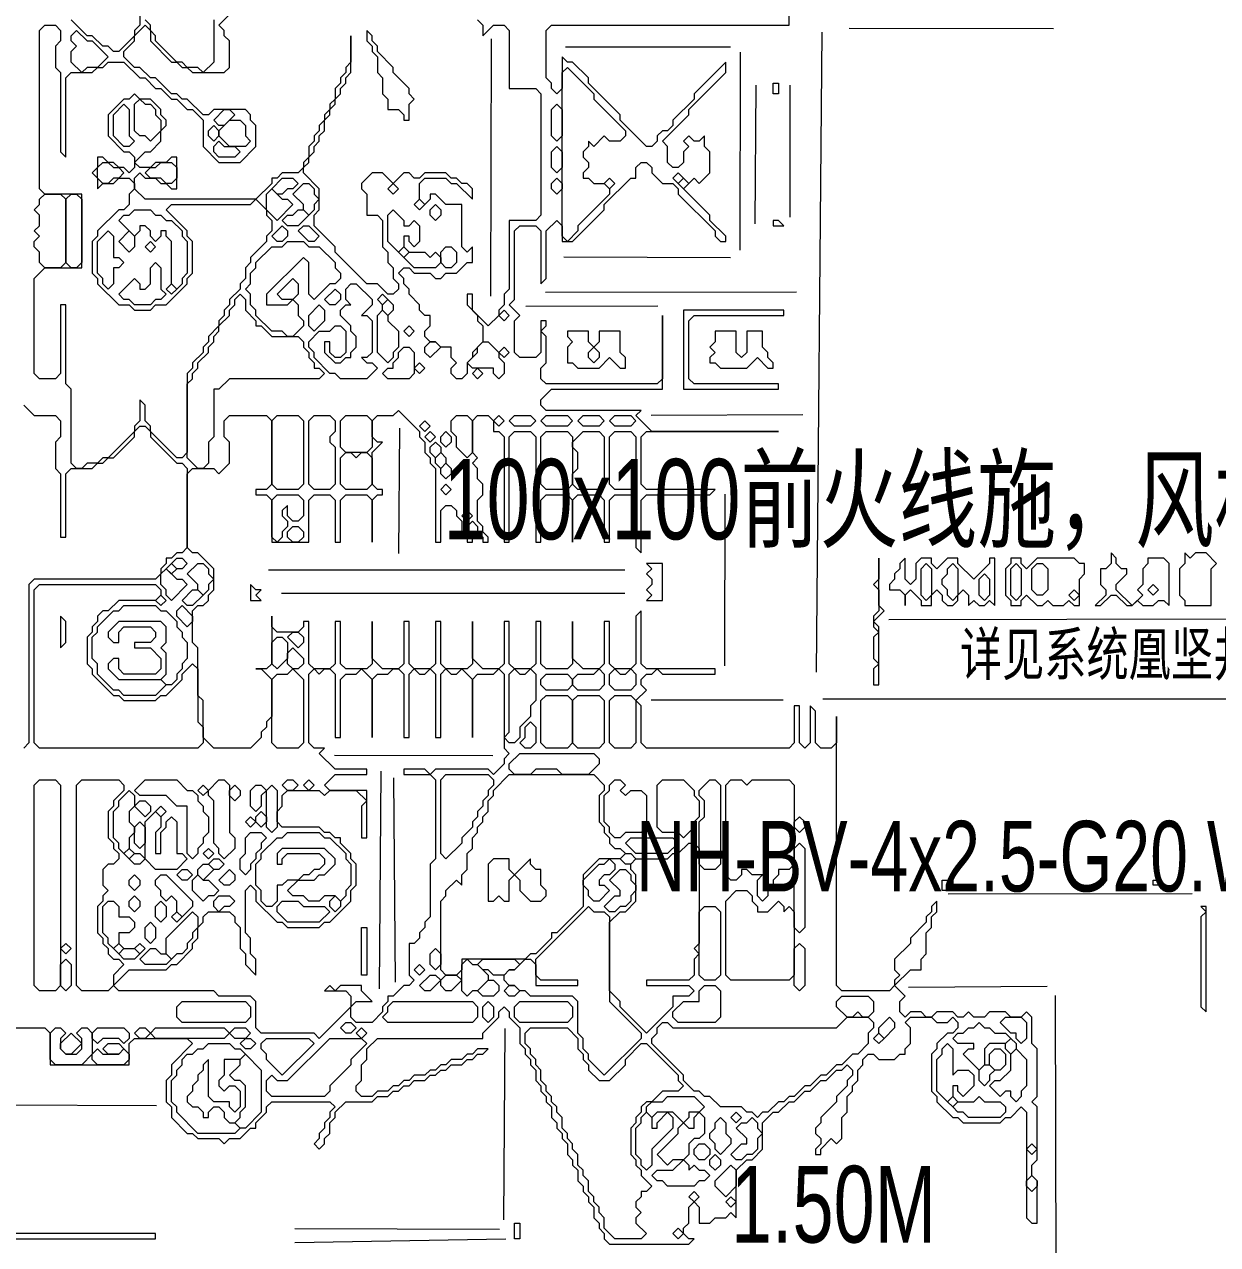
# Model space of a CAD drawing. Extents: x 10 to 1971, y 11 to 1392.
# Drawn here: x 1298.1 to 1524.2, y 612.9 to 844.1 of the extents above; entities that cross this region are included whole.
import ezdxf

# ---------------------------------------------------------------- set-up
doc = ezdxf.new("R2010")
doc.units = 0
for name, color, linetype, lineweight in [('OCR_TEXT', 6, 'Continuous', 0), ('TRACE_CURVE', 6, 'Continuous', 0), ('TRACE_STRAIGHT', 5, 'Continuous', 0), ('TRACE_TEXT_SYMBOL', 6, 'Continuous', 0)]:
    doc.layers.add(name, color=color, linetype=linetype, lineweight=lineweight)
doc.styles.add('wqy-unicode', font='wqy-unicode.lff')

msp = doc.modelspace()

# ---------------------------------------------------------------- linework, layer by layer
at = {"layer": 'TRACE_CURVE', "color": 6}
for points in [[(1320, 848), (1320, 844), (1319, 843), (1319, 842), (1316, 839), (1315, 839), (1314, 840), (1313, 840), (1311, 842), (1310, 842), (1307, 845)], [(1342, 811), (1344, 809), (1344, 808), (1345, 807), (1345, 805), (1344, 804), (1344, 803), (1341, 800), (1341, 799), (1340, 798), (1340, 796), (1339, 795), (1339, 794), (1337, 792), (1337, 791), (1336, 790), (1336, 789), (1335, 788), (1335, 787), (1333, 785), (1333, 784), (1332, 783), (1332, 782), (1330, 780), (1330, 779), (1329, 778), (1329, 763), (1328, 762), (1327, 762), (1322, 767), (1322, 768), (1321, 769), (1321, 772), (1320, 773), (1320, 769), (1319, 768), (1319, 767), (1314, 762), (1313, 762), (1312, 761), (1310, 761), (1309, 760), (1308, 760), (1307, 761), (1307, 775), (1306, 776), (1306, 791), (1305, 791), (1305, 778), (1304, 777), (1301, 777), (1300, 778), (1300, 796), (1302, 798), (1309, 798), (1309, 812), (1302, 812), (1301, 813), (1301, 843), (1302, 844), (1304, 844), (1305, 843), (1305, 841), (1304, 840)], [(1304, 840), (1304, 836), (1305, 835), (1305, 820), (1306, 819), (1306, 834), (1307, 835), (1311, 835), (1312, 836), (1313, 836), (1314, 837), (1317, 837), (1320, 834), (1321, 834), (1323, 832), (1324, 832), (1326, 830), (1327, 830), (1329, 828), (1330, 828), (1332, 826), (1332, 821), (1335, 818), (1339, 818), (1342, 821), (1342, 825), (1341, 826), (1341, 827), (1340, 828), (1334, 828), (1333, 827), (1332, 827), (1329, 830), (1328, 830), (1327, 831), (1326, 831), (1323, 834), (1322, 834), (1320, 836), (1319, 836), (1317, 838), (1317, 839), (1319, 841), (1319, 842), (1321, 844), (1322, 843), (1322, 841), (1326, 837), (1327, 837), (1328, 836), (1329, 836), (1330, 835), (1336, 835), (1337, 836), (1337, 841), (1336, 842), (1336, 843), (1335, 844), (1337, 846)], [(1334, 845), (1334, 837), (1332, 835), (1331, 836), (1329, 836), (1328, 837), (1327, 837), (1323, 841), (1323, 842), (1322, 843), (1322, 844), (1321, 845)], [(1384, 845), (1385, 844), (1385, 842), (1387, 844), (1389, 844), (1390, 843), (1390, 832), (1395, 832), (1396, 831), (1396, 808), (1395, 807), (1390, 807), (1390, 794), (1389, 793), (1389, 791), (1388, 790), (1388, 789), (1386, 787), (1383, 790), (1383, 793), (1382, 793), (1382, 791), (1384, 789), (1384, 788), (1385, 787), (1385, 784), (1383, 782), (1383, 781), (1382, 780), (1382, 778), (1381, 777), (1380, 777), (1379, 778), (1379, 779), (1380, 780), (1379, 781), (1379, 783), (1377, 783), (1376, 784), (1375, 784), (1374, 785), (1374, 786), (1375, 787), (1375, 789), (1374, 789), (1373, 790), (1373, 791), (1371, 793), (1371, 794), (1370, 795)], [(1420, 821), (1419, 822), (1424, 827), (1424, 828), (1431, 835), (1431, 837), (1425, 831), (1425, 830), (1421, 826), (1421, 825), (1420, 824), (1419, 824), (1418, 823), (1418, 822), (1417, 821), (1416, 821), (1411, 826), (1411, 827), (1405, 833), (1405, 834), (1402, 837), (1401, 837), (1400, 838), (1400, 832), (1399, 831), (1398, 832), (1398, 833), (1397, 834), (1397, 843), (1398, 844), (1443, 844), (1443, 846)], [(1353, 808), (1354, 809), (1354, 813), (1351, 816), (1351, 817), (1352, 818), (1352, 819), (1353, 820), (1353, 821), (1354, 822), (1354, 823), (1355, 824), (1355, 826), (1356, 827), (1356, 828), (1357, 829), (1357, 830), (1358, 831), (1358, 832), (1359, 833), (1359, 834), (1360, 835), (1360, 842), (1360, 837), (1359, 836), (1359, 835), (1358, 834), (1358, 833), (1357, 832), (1357, 830), (1356, 829), (1356, 828), (1355, 827), (1355, 826), (1354, 825), (1354, 824), (1353, 823), (1353, 822), (1352, 821), (1352, 819), (1351, 818), (1351, 817), (1350, 816), (1347, 816), (1346, 815), (1345, 815), (1345, 814), (1342, 811), (1321, 811), (1319, 813), (1319, 815), (1320, 816), (1321, 815), (1323, 815), (1324, 814), (1325, 814), (1326, 813), (1327, 813), (1327, 819), (1326, 819), (1325, 818), (1323, 818), (1322, 817), (1320, 817)], [(1320, 817), (1319, 818), (1321, 820), (1322, 820), (1324, 822), (1324, 824), (1325, 825), (1325, 826), (1324, 827), (1324, 828), (1322, 830), (1320, 830), (1319, 831), (1318, 830), (1317, 830), (1314, 827), (1314, 823), (1317, 820), (1318, 820), (1319, 819), (1319, 817), (1318, 816), (1317, 817), (1316, 817), (1315, 818), (1314, 818), (1313, 819), (1312, 819), (1312, 817), (1311, 816), (1312, 815), (1312, 813), (1313, 814), (1315, 814), (1316, 815), (1318, 815), (1319, 814), (1319, 813), (1318, 812), (1318, 810), (1317, 809), (1316, 809), (1312, 805), (1312, 804), (1311, 803), (1311, 797), (1312, 796), (1312, 795), (1316, 791), (1318, 791), (1319, 790), (1322, 790), (1323, 791), (1325, 791), (1329, 795), (1329, 796), (1330, 797), (1330, 803), (1329, 804), (1329, 805), (1325, 809), (1326, 810), (1341, 810), (1342, 811)], [(1396, 779), (1397, 780), (1397, 785), (1396, 786), (1397, 787), (1397, 788), (1396, 788), (1396, 782), (1395, 781), (1392, 781), (1391, 782), (1391, 788), (1392, 789), (1390, 791), (1391, 792), (1391, 805), (1392, 806), (1395, 806), (1396, 805), (1396, 795), (1397, 796), (1397, 805), (1399, 807), (1400, 806), (1400, 803), (1402, 803), (1408, 809), (1408, 810), (1413, 815), (1414, 815), (1414, 817), (1415, 818), (1416, 818), (1417, 817), (1417, 816), (1419, 814), (1421, 814), (1422, 813), (1422, 812), (1429, 805), (1429, 804), (1430, 803), (1431, 803), (1431, 804), (1428, 807), (1428, 808), (1423, 813), (1425, 815), (1426, 814), (1428, 816), (1428, 820), (1427, 821), (1427, 823), (1426, 822), (1425, 822), (1424, 823), (1423, 822), (1424, 821), (1423, 820), (1423, 818), (1422, 817), (1421, 817), (1420, 818), (1420, 821)], [(1370, 795), (1370, 796), (1369, 797), (1370, 798), (1371, 798), (1372, 797), (1375, 797), (1376, 796), (1377, 796), (1378, 797), (1380, 797), (1382, 799), (1383, 799), (1383, 802), (1382, 801), (1381, 802), (1381, 810), (1378, 810), (1376, 812), (1375, 812), (1375, 811), (1374, 810), (1373, 811), (1373, 814), (1374, 815), (1378, 815), (1379, 814), (1380, 814), (1383, 811), (1383, 813), (1382, 814), (1381, 814), (1380, 815), (1379, 815), (1378, 816), (1374, 816), (1373, 815), (1372, 815), (1371, 816), (1370, 816), (1368, 814), (1366, 816), (1364, 816), (1362, 814), (1362, 813), (1363, 812), (1363, 808), (1365, 808), (1366, 807), (1366, 802), (1367, 801), (1367, 799), (1368, 798), (1368, 796), (1369, 795), (1369, 794), (1368, 793), (1367, 793), (1365, 795), (1363, 795), (1357, 801), (1357, 802), (1353, 806), (1353, 808)], [(1384, 750), (1384, 754), (1385, 755), (1385, 757), (1384, 758), (1384, 760), (1383, 761), (1384, 762), (1383, 763), (1383, 769), (1384, 770), (1386, 770), (1387, 769), (1387, 767), (1388, 767), (1389, 766), (1389, 746), (1390, 746), (1390, 766), (1391, 767), (1394, 767), (1395, 766), (1395, 746), (1396, 746), (1396, 754), (1397, 755), (1401, 755), (1402, 754), (1402, 746), (1402, 754), (1403, 755), (1407, 755), (1408, 754), (1408, 746), (1409, 746), (1409, 754), (1410, 755), (1413, 755), (1414, 754), (1414, 745), (1415, 744), (1415, 754), (1416, 755), (1428, 755), (1429, 756), (1416, 756), (1415, 757), (1415, 766), (1416, 767), (1441, 767), (1417, 767), (1414, 770), (1415, 771), (1397, 771), (1396, 772), (1396, 773), (1398, 775), (1419, 775), (1419, 789), (1419, 777), (1418, 776), (1397, 776), (1396, 777), (1396, 779)], [(1298, 772), (1300, 770), (1304, 770), (1305, 769), (1305, 766), (1304, 765), (1304, 760), (1305, 759), (1305, 747), (1306, 747), (1306, 759), (1307, 760), (1311, 760), (1312, 761), (1313, 761), (1314, 762), (1315, 762), (1319, 766)], [(1376, 723), (1375, 722), (1372, 722), (1371, 723), (1371, 731), (1370, 731), (1370, 723), (1369, 722), (1366, 722), (1364, 724), (1364, 731), (1364, 723), (1363, 722), (1359, 722), (1358, 723), (1358, 731), (1357, 731), (1357, 723), (1356, 722), (1353, 722), (1352, 723), (1352, 731), (1351, 731), (1351, 730), (1350, 729), (1346, 729), (1345, 730), (1345, 732), (1345, 723), (1344, 722), (1342, 722), (1343, 722), (1345, 720), (1345, 713), (1344, 712), (1344, 711), (1343, 710), (1343, 709), (1341, 707), (1334, 707), (1332, 709), (1332, 716), (1331, 717), (1331, 726), (1330, 727), (1330, 733), (1331, 734), (1332, 734), (1333, 735), (1333, 736), (1334, 737), (1334, 741), (1331, 744), (1330, 744), (1329, 745), (1329, 759), (1330, 760), (1334, 760), (1335, 759), (1337, 761), (1337, 765), (1336, 766), (1336, 769), (1337, 770)], [(1337, 770), (1344, 770), (1345, 769), (1345, 757), (1344, 756), (1342, 756), (1342, 755), (1344, 755), (1345, 754), (1345, 746), (1352, 746), (1352, 754), (1353, 755), (1356, 755), (1357, 754), (1357, 746), (1358, 746), (1358, 754), (1359, 755), (1363, 755), (1364, 754), (1364, 746), (1364, 754), (1365, 755), (1366, 755), (1366, 756), (1365, 756), (1364, 757), (1364, 763), (1366, 765), (1365, 765), (1364, 766), (1364, 769), (1365, 770), (1368, 770), (1369, 771), (1373, 767), (1373, 766), (1374, 765), (1374, 763), (1375, 762), (1375, 761), (1376, 760), (1376, 746), (1377, 746), (1377, 752), (1378, 753), (1379, 753), (1380, 752), (1380, 751), (1381, 750), (1381, 748), (1382, 747), (1382, 746), (1383, 746), (1383, 747), (1384, 748), (1385, 747), (1385, 746), (1386, 746), (1386, 747), (1385, 748), (1385, 749), (1384, 750)], [(1319, 766), (1319, 767), (1320, 768), (1321, 768), (1322, 767), (1322, 766), (1327, 761), (1328, 761), (1329, 760), (1329, 745), (1328, 744), (1327, 744), (1326, 743), (1325, 743), (1325, 742), (1324, 741), (1324, 740), (1323, 739), (1300, 739), (1299, 738), (1299, 708), (1298, 707)], [(1451, 707), (1449, 707), (1448, 708), (1448, 714), (1447, 715), (1447, 708), (1446, 707), (1445, 708), (1445, 715), (1444, 715), (1444, 708), (1443, 707), (1416, 707), (1415, 708), (1415, 715), (1414, 716), (1416, 718), (1415, 719), (1415, 720), (1416, 721), (1417, 721), (1418, 722), (1419, 721), (1429, 721), (1429, 722), (1416, 722), (1415, 723), (1415, 733), (1414, 732), (1414, 723), (1413, 722), (1410, 722), (1409, 723), (1409, 731), (1408, 731), (1408, 723), (1407, 722), (1404, 722), (1402, 724), (1402, 731), (1402, 723), (1401, 722), (1397, 722), (1396, 723), (1396, 731), (1395, 731), (1395, 723), (1394, 722), (1391, 722), (1390, 723), (1390, 731), (1389, 731), (1389, 723), (1388, 722), (1385, 722), (1383, 724), (1383, 731), (1383, 723), (1382, 722), (1378, 722), (1377, 723), (1377, 731), (1376, 731), (1376, 723)], [(1352, 721), (1353, 722), (1354, 721), (1355, 722), (1356, 722), (1357, 721), (1357, 709), (1358, 709), (1358, 720), (1359, 721), (1361, 721), (1362, 722), (1364, 720), (1364, 709), (1364, 720), (1365, 721), (1367, 721), (1368, 722), (1369, 722), (1370, 721), (1370, 709), (1371, 709), (1371, 721), (1372, 722), (1373, 721), (1374, 721), (1375, 722), (1376, 721), (1376, 709), (1377, 709), (1377, 721), (1378, 722), (1379, 721), (1380, 721), (1381, 722), (1383, 720), (1383, 709), (1383, 720), (1384, 721), (1387, 721), (1388, 722), (1389, 721), (1389, 707), (1390, 706), (1389, 705), (1389, 704), (1387, 702), (1386, 703), (1376, 703), (1375, 702), (1374, 703), (1370, 703), (1370, 702), (1375, 702), (1376, 701), (1376, 686), (1375, 685), (1375, 675), (1374, 674), (1374, 673), (1373, 672), (1373, 671), (1372, 670), (1371, 670)], [(1347, 674), (1348, 673), (1354, 673), (1355, 674), (1356, 674), (1360, 678), (1360, 680), (1361, 681), (1361, 685), (1360, 686), (1360, 687), (1358, 689), (1358, 690), (1357, 690), (1356, 691), (1355, 691), (1354, 692), (1347, 692), (1346, 693), (1346, 695), (1347, 696), (1347, 698), (1348, 699), (1354, 699), (1355, 698), (1356, 699), (1361, 699), (1363, 697), (1362, 696), (1362, 690), (1363, 690), (1363, 699), (1356, 699), (1355, 700), (1357, 702), (1363, 702), (1363, 703), (1357, 703), (1354, 706), (1355, 707), (1353, 707), (1352, 708), (1352, 721)], [(1484, 637), (1485, 637), (1487, 639), (1488, 638), (1488, 618), (1489, 617), (1490, 617), (1490, 625), (1489, 626), (1489, 628), (1490, 629), (1490, 639), (1489, 640), (1490, 641), (1490, 650), (1489, 651), (1489, 656), (1488, 657), (1487, 656), (1485, 656), (1484, 657), (1481, 657), (1480, 656), (1478, 656), (1477, 657), (1476, 656), (1475, 656), (1474, 657), (1471, 657), (1470, 656), (1469, 656), (1468, 657), (1466, 657), (1465, 656), (1464, 657), (1464, 659), (1465, 660), (1463, 662), (1466, 665), (1468, 665), (1468, 667), (1469, 668), (1469, 672), (1470, 673), (1470, 675), (1471, 676), (1471, 678), (1470, 677), (1470, 676), (1469, 675), (1469, 674), (1466, 671), (1466, 670), (1463, 667), (1463, 665), (1464, 664), (1463, 663), (1463, 662), (1462, 661), (1453, 661), (1452, 662), (1452, 713), (1452, 708), (1451, 707)], [(1371, 670), (1371, 664), (1372, 663), (1371, 662), (1370, 662), (1368, 660), (1367, 660), (1367, 659), (1366, 658), (1366, 657), (1364, 655), (1361, 655), (1360, 656), (1360, 658), (1361, 659), (1364, 659), (1362, 661), (1362, 662), (1358, 662), (1357, 661), (1356, 662), (1355, 661), (1359, 661), (1360, 660), (1360, 658), (1354, 652), (1353, 653), (1343, 653), (1342, 654), (1342, 659), (1341, 660), (1335, 660), (1334, 661), (1316, 661), (1315, 662), (1318, 665), (1325, 665), (1326, 666), (1327, 666), (1330, 669), (1330, 670), (1331, 671), (1331, 673), (1332, 674), (1332, 675), (1333, 676), (1337, 676), (1338, 675), (1338, 674), (1339, 673), (1339, 669), (1340, 668), (1340, 666), (1342, 664), (1342, 667), (1341, 668), (1341, 671), (1340, 672), (1340, 680), (1341, 681), (1342, 680), (1342, 678), (1346, 674), (1347, 674)], [(1355, 636), (1355, 635), (1354, 634), (1354, 633), (1353, 632), (1354, 631), (1355, 632), (1355, 633), (1356, 634), (1356, 636), (1357, 637), (1357, 638), (1359, 640), (1364, 640), (1365, 641), (1367, 641), (1368, 642), (1369, 642), (1370, 643), (1371, 643), (1372, 644), (1374, 644), (1375, 645), (1376, 645), (1377, 646), (1378, 646), (1379, 647), (1381, 647), (1382, 648), (1383, 648), (1384, 649), (1385, 649), (1386, 650), (1384, 650), (1383, 649), (1382, 649), (1381, 648), (1379, 648), (1378, 647), (1377, 647), (1376, 646), (1375, 646), (1374, 645), (1372, 645), (1371, 644), (1370, 644), (1369, 643), (1368, 643), (1367, 642), (1365, 642), (1364, 641), (1362, 641), (1361, 642), (1361, 643), (1362, 644), (1362, 647), (1363, 648), (1363, 650), (1365, 652), (1385, 652), (1385, 653), (1388, 656), (1388, 657), (1389, 658)], [(1389, 658), (1390, 657), (1390, 656), (1392, 654), (1392, 651), (1393, 650), (1393, 649), (1394, 648), (1394, 647), (1395, 646), (1395, 644), (1396, 643), (1396, 642), (1397, 641), (1397, 640), (1398, 639), (1398, 637), (1399, 636), (1399, 635), (1400, 634), (1400, 633), (1401, 632), (1401, 630), (1402, 629), (1402, 628), (1403, 627), (1403, 625), (1404, 624), (1404, 623), (1405, 622), (1405, 621), (1406, 620), (1406, 618), (1407, 617), (1407, 616), (1408, 615), (1408, 614), (1409, 613), (1424, 613), (1425, 614), (1424, 614), (1423, 615), (1423, 616), (1424, 617), (1424, 620), (1425, 621), (1426, 620), (1426, 617), (1428, 617), (1429, 618), (1431, 618), (1432, 619), (1433, 618), (1433, 627), (1435, 629), (1436, 629), (1438, 631), (1438, 636), (1440, 638), (1441, 638), (1443, 640), (1444, 640), (1446, 642), (1447, 642)], [(1447, 642), (1449, 644), (1450, 644), (1452, 646), (1453, 646), (1454, 647), (1455, 646), (1455, 645), (1454, 644), (1454, 643), (1452, 641), (1452, 640), (1449, 637), (1449, 636), (1448, 635), (1448, 634), (1449, 633), (1449, 632), (1448, 631), (1448, 630), (1449, 630), (1449, 631), (1451, 633), (1452, 632), (1453, 633), (1453, 637), (1454, 638), (1454, 641), (1455, 642), (1455, 643), (1456, 644), (1456, 646), (1457, 647), (1457, 648), (1458, 649), (1459, 649), (1460, 648), (1463, 648), (1464, 649), (1465, 649), (1465, 650), (1466, 651), (1466, 654), (1465, 655), (1466, 656), (1470, 656), (1471, 655), (1473, 655), (1474, 656), (1475, 655), (1475, 654), (1474, 653), (1473, 653), (1471, 651), (1471, 650), (1470, 649), (1470, 642), (1471, 641), (1471, 640), (1474, 637), (1475, 637), (1476, 636), (1483, 636), (1484, 637)], [(1294, 654), (1302, 654), (1303, 653), (1303, 647), (1318, 647), (1318, 651), (1319, 652), (1329, 652), (1330, 651), (1326, 647), (1326, 645), (1325, 644), (1325, 640), (1326, 639), (1326, 637), (1329, 634), (1330, 634), (1331, 633), (1335, 633), (1336, 632), (1337, 633), (1339, 633), (1341, 635), (1342, 635), (1342, 636), (1344, 638), (1344, 639), (1345, 640), (1356, 640), (1357, 639), (1356, 638), (1356, 637), (1355, 636)], [(1393, 653), (1394, 654), (1401, 654), (1403, 652), (1403, 650), (1404, 649), (1404, 648), (1405, 647), (1405, 646), (1407, 644), (1409, 644), (1412, 647), (1412, 648), (1415, 651), (1416, 651), (1422, 645), (1422, 644), (1423, 643), (1422, 642), (1419, 642), (1417, 640), (1416, 640), (1415, 639), (1415, 638), (1414, 637), (1414, 636), (1413, 635), (1413, 630), (1414, 629), (1414, 628), (1415, 627), (1415, 626), (1417, 624), (1416, 623), (1415, 623), (1415, 622), (1414, 621), (1414, 620), (1415, 619), (1414, 618), (1414, 617), (1416, 615), (1415, 614), (1410, 614), (1408, 616), (1408, 618), (1407, 619), (1407, 620), (1406, 621), (1406, 622), (1405, 623), (1405, 625), (1404, 626), (1404, 627), (1403, 628), (1403, 630), (1402, 631), (1402, 632), (1401, 633), (1401, 634), (1400, 635), (1400, 637), (1399, 638), (1399, 639)], [(1399, 639), (1398, 640), (1398, 641), (1397, 642), (1397, 643), (1396, 644), (1396, 646), (1395, 647), (1395, 648), (1394, 649), (1394, 650), (1393, 651), (1393, 653)]]:
    msp.add_lwpolyline(points, dxfattribs=at)
for points in [[(1307, 842), (1308, 843), (1310, 841), (1311, 841), (1314, 838), (1312, 836), (1310, 836), (1309, 835), (1307, 837), (1307, 839), (1308, 840), (1307, 841)], [(1400, 835), (1401, 836), (1406, 831), (1406, 830), (1412, 824), (1412, 823), (1411, 822), (1409, 822), (1408, 823), (1406, 821), (1405, 822), (1405, 821), (1404, 820), (1404, 819), (1405, 818), (1405, 817), (1404, 816), (1404, 815), (1405, 815), (1406, 814), (1408, 814), (1409, 813), (1409, 812), (1403, 806), (1403, 805), (1401, 803), (1400, 804)], [(1317, 829), (1318, 828), (1318, 823), (1319, 822), (1318, 821), (1317, 821), (1315, 823), (1315, 827)], [(1319, 829), (1320, 830), (1321, 829), (1322, 829), (1323, 828), (1323, 827), (1324, 826), (1324, 824), (1322, 822), (1321, 823), (1320, 823), (1319, 824)], [(1336, 828), (1337, 828), (1338, 827), (1336, 825), (1335, 825), (1334, 826)], [(1398, 828), (1399, 829), (1400, 828), (1400, 823), (1399, 822), (1398, 823)], [(1337, 826), (1339, 826), (1340, 825), (1340, 823), (1341, 822), (1340, 821), (1337, 821), (1335, 823), (1335, 824)], [(1333, 824), (1334, 825), (1335, 824), (1335, 823), (1334, 822), (1333, 823)], [(1334, 821), (1335, 822), (1336, 821), (1338, 821), (1339, 820), (1338, 819), (1335, 819), (1334, 820)], [(1398, 820), (1399, 821), (1400, 820), (1400, 817), (1399, 816), (1398, 817)], [(1312, 817), (1313, 818), (1314, 818), (1315, 817), (1316, 817), (1317, 816), (1316, 815), (1315, 815), (1314, 814), (1313, 814), (1312, 815)], [(1323, 817), (1324, 818), (1326, 818), (1327, 817), (1327, 815), (1326, 814), (1325, 814), (1324, 815), (1322, 815), (1321, 816), (1322, 817)], [(1347, 815), (1349, 815), (1350, 814), (1349, 813), (1348, 813), (1347, 812), (1346, 812), (1345, 813)], [(1351, 814), (1352, 814), (1353, 813), (1353, 812), (1354, 811), (1353, 810), (1353, 809), (1352, 808), (1351, 809), (1351, 810), (1349, 812)], [(1367, 813), (1368, 814), (1369, 813), (1368, 812)], [(1398, 814), (1399, 815), (1400, 814), (1400, 813), (1399, 812), (1398, 813)], [(1408, 814), (1409, 815), (1410, 814), (1409, 813)], [(1421, 815), (1422, 816), (1423, 815), (1422, 814)], [(1422, 814), (1423, 815), (1424, 814), (1423, 813)], [(1301, 811), (1302, 812), (1305, 812), (1306, 811), (1306, 799), (1305, 798), (1302, 798), (1301, 799), (1301, 801), (1300, 802), (1300, 803), (1301, 804), (1300, 805), (1301, 806), (1301, 808), (1300, 809), (1301, 810)], [(1306, 811), (1307, 812), (1308, 812), (1309, 811), (1309, 799), (1308, 798), (1307, 798), (1306, 799)], [(1344, 812), (1345, 813), (1347, 811), (1348, 811), (1349, 810), (1346, 807), (1344, 809)], [(1372, 810), (1373, 811), (1374, 810), (1373, 809)], [(1375, 809), (1376, 810), (1377, 809), (1377, 808), (1376, 807), (1375, 808)], [(1318, 808), (1319, 809), (1322, 809), (1323, 808), (1324, 808), (1325, 807), (1326, 807), (1328, 805), (1328, 804), (1329, 803), (1329, 797), (1328, 796), (1328, 795), (1327, 794), (1326, 795), (1326, 803), (1325, 804), (1325, 805), (1324, 805), (1324, 804), (1323, 803), (1322, 804), (1322, 805), (1321, 806), (1320, 806), (1320, 805), (1319, 804), (1316, 807), (1317, 808)], [(1349, 808), (1350, 809), (1351, 809), (1352, 808), (1350, 806), (1348, 806), (1347, 807), (1348, 808)], [(1367, 808), (1368, 809), (1370, 807), (1370, 806), (1371, 806), (1372, 807), (1373, 806), (1373, 803), (1372, 802), (1371, 803), (1371, 804), (1370, 804), (1370, 802), (1369, 801), (1367, 803)], [(1314, 805), (1315, 804), (1315, 800), (1316, 800), (1317, 799), (1316, 798), (1315, 798), (1315, 795), (1314, 794), (1313, 795), (1313, 796), (1312, 797), (1312, 803)], [(1318, 805), (1319, 804), (1319, 802), (1318, 801), (1316, 803)], [(1347, 806), (1348, 805), (1348, 804), (1347, 803), (1346, 803), (1345, 804)], [(1350, 805), (1351, 806), (1352, 806), (1354, 804), (1353, 803), (1352, 803)], [(1321, 802), (1322, 803), (1323, 802), (1322, 801)], [(1347, 802), (1348, 803), (1351, 803), (1352, 802), (1354, 802), (1357, 799), (1357, 798), (1358, 797), (1358, 796), (1357, 795), (1356, 795), (1353, 792), (1352, 793), (1352, 799), (1351, 800), (1344, 793), (1344, 791), (1348, 791), (1349, 792), (1350, 791), (1350, 789), (1351, 788), (1351, 787), (1349, 785), (1348, 785), (1347, 786), (1345, 786), (1342, 789), (1342, 790), (1341, 791), (1341, 793), (1340, 794), (1341, 795), (1341, 797), (1342, 798), (1342, 799), (1345, 802)], [(1369, 801), (1370, 802), (1371, 801), (1370, 800)], [(1370, 800), (1371, 801), (1374, 801), (1375, 800), (1376, 801), (1377, 800), (1377, 799), (1376, 798), (1372, 798)], [(1377, 801), (1378, 802), (1379, 802), (1380, 801), (1380, 799), (1379, 798), (1378, 798), (1377, 799)], [(1322, 798), (1323, 799), (1324, 798), (1324, 794), (1325, 793), (1324, 792), (1323, 792), (1322, 791), (1319, 791), (1318, 792), (1317, 792), (1316, 793), (1319, 796), (1320, 795), (1320, 794), (1321, 794), (1322, 795)], [(1349, 796), (1350, 795), (1350, 793), (1349, 792), (1347, 792), (1346, 793)], [(1325, 794), (1326, 795), (1327, 794), (1326, 793)], [(1359, 794), (1360, 795), (1361, 795), (1364, 792), (1364, 791), (1362, 789), (1363, 789), (1364, 788), (1364, 782), (1363, 781), (1362, 781), (1363, 780), (1364, 780), (1365, 779), (1363, 777), (1358, 777), (1357, 778), (1356, 778), (1353, 781), (1353, 782), (1352, 783), (1352, 784), (1354, 786), (1356, 786), (1357, 787), (1358, 787), (1359, 786), (1359, 782), (1358, 781), (1357, 781), (1356, 782), (1356, 784), (1355, 784), (1355, 782), (1357, 780), (1358, 780), (1359, 781), (1360, 781), (1360, 782), (1361, 783), (1361, 785), (1360, 786), (1360, 787), (1358, 789), (1358, 790), (1359, 791), (1360, 791), (1359, 792)], [(1357, 794), (1358, 793), (1358, 792), (1357, 791), (1356, 791), (1355, 792)], [(1338, 792), (1339, 793), (1340, 792), (1340, 790), (1342, 788), (1342, 787), (1343, 787), (1345, 785), (1350, 785), (1351, 784), (1351, 783), (1352, 782), (1352, 781), (1353, 780), (1353, 779), (1354, 779), (1355, 778), (1354, 777), (1337, 777), (1335, 775), (1334, 775), (1334, 766), (1333, 765), (1333, 761), (1332, 760), (1331, 760), (1329, 762), (1329, 776), (1330, 777), (1330, 778), (1331, 779), (1331, 780), (1333, 782), (1333, 783), (1334, 784), (1334, 785), (1335, 786), (1335, 787), (1337, 789), (1337, 790), (1338, 791)], [(1354, 791), (1355, 790), (1355, 788), (1353, 786), (1352, 787), (1352, 789)], [(1365, 792), (1366, 793), (1367, 792), (1366, 791)], [(1366, 791), (1367, 792), (1368, 791), (1368, 790), (1367, 789), (1366, 790)], [(1365, 789), (1366, 790), (1367, 789), (1367, 788), (1369, 786), (1369, 783), (1368, 782), (1368, 781), (1367, 780), (1365, 782)], [(1388, 789), (1389, 790), (1390, 789), (1389, 788)], [(1370, 786), (1371, 787), (1372, 786), (1371, 785)], [(1374, 783), (1375, 784), (1376, 784), (1377, 783), (1375, 781), (1374, 782)], [(1384, 783), (1385, 784), (1386, 784), (1388, 782), (1388, 781), (1389, 780), (1389, 778), (1388, 777), (1387, 778), (1387, 779), (1383, 779), (1382, 780), (1384, 782)], [(1369, 782), (1370, 783), (1371, 783), (1372, 782), (1372, 778), (1371, 777), (1367, 777), (1366, 778), (1367, 779), (1368, 779), (1368, 780), (1369, 781)], [(1388, 782), (1389, 783), (1390, 782), (1389, 781)], [(1372, 779), (1373, 780), (1374, 779), (1373, 778)], [(1383, 778), (1384, 779), (1385, 778), (1384, 777)], [(1345, 769), (1346, 770), (1350, 770), (1351, 769), (1351, 757), (1350, 756), (1346, 756), (1345, 757)], [(1352, 769), (1353, 770), (1356, 770), (1357, 769), (1357, 767), (1356, 766), (1356, 765), (1357, 764), (1357, 757), (1356, 756), (1353, 756), (1352, 757)], [(1358, 769), (1359, 770), (1363, 770), (1364, 769), (1364, 764), (1363, 763), (1359, 763), (1358, 764)], [(1379, 769), (1380, 770), (1382, 770), (1383, 769), (1383, 763), (1382, 762), (1380, 764), (1380, 766), (1379, 767)], [(1387, 769), (1388, 770), (1389, 769), (1388, 768)], [(1390, 769), (1391, 770), (1394, 770), (1395, 769), (1394, 768), (1391, 768)], [(1396, 769), (1397, 770), (1401, 770), (1402, 769), (1401, 768), (1397, 768)], [(1403, 769), (1404, 770), (1407, 770), (1408, 769), (1407, 768), (1404, 768)], [(1409, 769), (1410, 770), (1413, 770), (1414, 769), (1413, 768), (1410, 768)], [(1373, 768), (1374, 769), (1375, 768), (1374, 767)], [(1374, 766), (1375, 767), (1376, 766), (1375, 765)], [(1377, 766), (1378, 767), (1379, 766), (1379, 765), (1378, 764), (1377, 765)], [(1396, 766), (1397, 767), (1401, 767), (1402, 766), (1402, 757), (1401, 756), (1397, 756), (1396, 757)], [(1404, 767), (1407, 767), (1408, 766), (1408, 757), (1407, 756), (1403, 756), (1402, 757), (1402, 759), (1403, 760), (1403, 763), (1402, 764), (1402, 765)], [(1409, 766), (1410, 767), (1413, 767), (1414, 766), (1414, 757), (1413, 756), (1410, 756), (1409, 757)], [(1375, 764), (1376, 765), (1377, 764), (1377, 763), (1376, 762), (1375, 763)], [(1358, 762), (1359, 763), (1360, 763), (1361, 762), (1362, 763), (1363, 763), (1364, 762), (1364, 757), (1363, 756), (1359, 756), (1358, 757)], [(1376, 762), (1377, 763), (1378, 762), (1378, 761), (1377, 760), (1376, 761)], [(1377, 760), (1378, 761), (1379, 760), (1379, 759), (1378, 758), (1377, 759)], [(1377, 756), (1378, 757), (1379, 756), (1378, 755)], [(1345, 754), (1346, 755), (1350, 755), (1351, 754), (1351, 751), (1350, 750), (1349, 750), (1348, 751), (1348, 753), (1347, 752), (1347, 751), (1348, 750), (1348, 749), (1347, 748), (1347, 747), (1346, 746), (1345, 747)], [(1381, 751), (1382, 752), (1383, 751), (1382, 750)], [(1382, 749), (1383, 750), (1384, 749), (1384, 748), (1383, 747), (1382, 748)], [(1348, 748), (1349, 749), (1350, 749), (1351, 748), (1351, 747), (1350, 746), (1349, 746), (1348, 747)], [(1326, 742), (1327, 743), (1328, 743), (1329, 742), (1328, 741), (1327, 741)], [(1324, 740), (1325, 741), (1327, 739), (1328, 739), (1329, 738), (1326, 735), (1325, 736), (1325, 737), (1324, 738)], [(1325, 741), (1326, 742), (1327, 741), (1326, 740)], [(1331, 742), (1332, 742), (1333, 741), (1333, 740), (1334, 739), (1333, 738), (1333, 737), (1332, 736), (1331, 737), (1331, 738), (1329, 740)], [(1300, 737), (1301, 738), (1323, 738), (1324, 737), (1324, 736), (1323, 735), (1316, 735), (1314, 733), (1313, 733), (1312, 732), (1312, 731), (1311, 730), (1311, 729), (1310, 728), (1310, 723), (1311, 722), (1311, 721), (1315, 717), (1316, 717), (1317, 716), (1323, 716), (1324, 717), (1325, 717), (1328, 720), (1328, 721), (1330, 723), (1331, 722), (1331, 712), (1332, 711), (1332, 708), (1331, 707), (1301, 707), (1300, 708)], [(1323, 735), (1324, 736), (1325, 735), (1324, 734)], [(1330, 737), (1331, 737), (1332, 736), (1330, 734), (1329, 734), (1328, 735)], [(1316, 733), (1317, 734), (1323, 734), (1324, 733), (1325, 733), (1327, 731), (1327, 730), (1328, 729), (1328, 728), (1329, 727), (1329, 724), (1328, 723), (1328, 722), (1327, 721), (1327, 720), (1326, 719), (1325, 719), (1324, 720), (1325, 721), (1325, 725), (1324, 726), (1325, 727), (1325, 730), (1324, 731), (1316, 731), (1314, 729), (1314, 728), (1315, 727), (1316, 727), (1316, 729), (1317, 730), (1322, 730), (1323, 729), (1323, 728), (1322, 727), (1319, 727), (1319, 726), (1322, 726), (1324, 724), (1324, 722), (1323, 721), (1317, 721), (1316, 722), (1316, 724), (1315, 724), (1314, 723), (1314, 722), (1316, 720), (1324, 720), (1325, 719), (1323, 717), (1317, 717), (1316, 718), (1315, 718), (1312, 721), (1312, 723), (1311, 724), (1311, 728), (1312, 729), (1312, 730), (1315, 733)], [(1327, 733), (1328, 734), (1330, 732), (1330, 731), (1329, 730), (1327, 732)], [(1348, 728), (1349, 729), (1350, 729), (1351, 728), (1351, 727), (1350, 726)], [(1345, 727), (1346, 728), (1347, 728), (1348, 727), (1348, 724), (1346, 722), (1345, 723)], [(1348, 725), (1349, 726), (1351, 724), (1351, 723), (1350, 722), (1349, 722), (1348, 723)], [(1348, 721), (1349, 722), (1351, 720), (1351, 708), (1350, 707), (1346, 707), (1345, 708), (1345, 720), (1346, 721)], [(1390, 721), (1391, 722), (1392, 721), (1393, 721), (1394, 722), (1395, 721), (1395, 716), (1394, 715), (1394, 713), (1392, 711), (1392, 709), (1391, 708), (1390, 708), (1389, 709), (1390, 710)], [(1406, 721), (1407, 722), (1408, 721), (1408, 719), (1407, 718), (1403, 718), (1402, 719), (1402, 720), (1403, 721)], [(1409, 721), (1410, 722), (1411, 721), (1412, 721), (1413, 722), (1414, 721), (1414, 719), (1413, 718), (1410, 718), (1409, 719)], [(1396, 720), (1397, 721), (1401, 721), (1402, 720), (1402, 719), (1401, 718), (1397, 718), (1396, 719)], [(1396, 716), (1397, 717), (1401, 717), (1402, 716), (1402, 708), (1401, 707), (1397, 707), (1396, 708)], [(1402, 716), (1403, 717), (1407, 717), (1408, 716), (1408, 708), (1407, 707), (1403, 707), (1402, 708)], [(1409, 716), (1410, 717), (1413, 717), (1414, 716), (1414, 708), (1413, 707), (1410, 707), (1409, 708)], [(1393, 711), (1394, 712), (1395, 711), (1395, 708), (1394, 707), (1393, 707), (1392, 708), (1393, 709)], [(1392, 706), (1406, 706), (1407, 705), (1407, 704), (1405, 702), (1400, 702), (1399, 703), (1395, 703), (1394, 702), (1391, 702), (1390, 703), (1390, 704)], [(1300, 700), (1301, 701), (1304, 701), (1305, 700), (1305, 662), (1304, 661), (1301, 661), (1300, 662)], [(1308, 700), (1309, 701), (1316, 701), (1317, 700), (1317, 699), (1315, 697), (1315, 696), (1314, 695), (1314, 690), (1315, 689), (1315, 688), (1316, 687), (1316, 686), (1315, 685), (1314, 685), (1313, 684), (1313, 681), (1314, 680), (1313, 679), (1313, 678), (1312, 677), (1312, 672), (1313, 671), (1313, 670), (1314, 669), (1314, 668), (1315, 667), (1316, 667), (1317, 666), (1315, 664), (1315, 662), (1314, 661), (1309, 661), (1308, 662)], [(1321, 701), (1327, 701), (1329, 699), (1330, 699), (1331, 698), (1331, 697), (1332, 696), (1332, 695), (1333, 694), (1333, 691), (1332, 690), (1332, 689), (1331, 688), (1331, 687), (1330, 686), (1329, 687), (1329, 696), (1327, 696), (1325, 698), (1320, 698), (1319, 699)], [(1335, 701), (1336, 701), (1337, 700), (1337, 691), (1338, 690), (1338, 688), (1336, 686), (1335, 687), (1335, 688), (1334, 689), (1334, 697), (1333, 698), (1333, 699)], [(1347, 700), (1348, 701), (1349, 701), (1350, 700), (1349, 699), (1348, 699)], [(1351, 700), (1352, 701), (1353, 700), (1352, 699)], [(1390, 702), (1406, 702), (1408, 700), (1408, 699), (1407, 698), (1407, 693), (1408, 692), (1408, 691), (1409, 690), (1409, 689), (1410, 688), (1411, 688), (1412, 687), (1411, 686), (1407, 686), (1404, 683), (1404, 677), (1399, 672), (1398, 672), (1398, 671), (1395, 668), (1394, 668), (1393, 667), (1381, 667), (1381, 665), (1380, 664), (1378, 664), (1377, 665), (1377, 678), (1378, 679), (1378, 680), (1380, 682), (1381, 681), (1381, 683), (1382, 684), (1382, 687), (1383, 688), (1383, 690), (1384, 691), (1384, 692), (1385, 693), (1385, 694), (1386, 695), (1386, 697), (1387, 698), (1387, 699)], [(1377, 701), (1378, 702), (1386, 702), (1387, 701), (1387, 700), (1386, 699), (1386, 698), (1385, 697), (1385, 696), (1384, 695), (1384, 694), (1383, 693), (1383, 692), (1381, 690), (1381, 689), (1378, 686), (1377, 687)], [(1409, 700), (1410, 701), (1411, 701), (1412, 700), (1411, 699), (1412, 698), (1413, 699), (1415, 699), (1416, 698), (1416, 692), (1415, 691), (1412, 691), (1411, 690), (1410, 690), (1409, 691), (1409, 692), (1408, 693), (1408, 698), (1409, 699)], [(1418, 700), (1419, 701), (1423, 701), (1425, 699), (1425, 698), (1426, 697), (1426, 694), (1425, 693), (1425, 692), (1423, 690), (1422, 691), (1419, 691), (1418, 692)], [(1428, 701), (1429, 701), (1430, 700), (1430, 685), (1429, 684), (1427, 684), (1426, 685), (1426, 693), (1427, 694), (1427, 697), (1426, 698), (1426, 699)], [(1431, 700), (1432, 701), (1434, 701), (1435, 700), (1436, 701), (1443, 701), (1444, 700), (1444, 685), (1443, 684), (1441, 684), (1441, 683), (1440, 682), (1440, 681), (1439, 680), (1439, 679), (1438, 678), (1437, 679), (1437, 682), (1438, 683), (1436, 683), (1435, 684), (1434, 684), (1434, 683), (1433, 682), (1432, 682), (1431, 683)], [(1318, 699), (1319, 698), (1319, 696), (1318, 695), (1318, 693), (1319, 692), (1319, 691), (1318, 690), (1318, 688), (1317, 687), (1316, 688), (1316, 689), (1315, 690), (1315, 695), (1316, 696), (1316, 697)], [(1331, 699), (1332, 700), (1333, 699), (1332, 698)], [(1337, 699), (1338, 700), (1339, 699), (1339, 698), (1338, 697), (1337, 698)], [(1341, 699), (1342, 700), (1343, 700), (1344, 699), (1343, 698), (1343, 696), (1342, 695), (1341, 696)], [(1344, 699), (1345, 700), (1346, 699), (1346, 692), (1345, 691), (1344, 692)], [(1319, 696), (1320, 697), (1321, 697), (1322, 696), (1322, 695), (1321, 694)], [(1323, 695), (1324, 696), (1325, 695), (1324, 694)], [(1323, 695), (1324, 694), (1324, 692), (1323, 691), (1323, 687), (1324, 687), (1324, 691), (1325, 692), (1325, 693), (1326, 694), (1327, 693), (1327, 687), (1328, 687), (1329, 686), (1327, 684), (1323, 684), (1321, 686), (1321, 693)], [(1340, 693), (1341, 694), (1342, 693), (1341, 692)], [(1342, 694), (1343, 695), (1344, 694), (1344, 693), (1343, 692), (1342, 693)], [(1444, 693), (1445, 694), (1446, 693), (1446, 692), (1445, 691), (1444, 692)], [(1319, 692), (1320, 693), (1321, 692), (1321, 689), (1320, 688), (1319, 689)], [(1340, 690), (1341, 691), (1343, 691), (1344, 690), (1343, 689), (1343, 688), (1342, 687), (1342, 686), (1341, 685), (1341, 684), (1340, 683), (1339, 684), (1339, 686), (1340, 687)], [(1347, 690), (1348, 691), (1354, 691), (1355, 690), (1356, 690), (1359, 687), (1359, 686), (1360, 685), (1360, 681), (1359, 680), (1359, 679), (1358, 678), (1357, 679), (1355, 679), (1354, 678), (1352, 678), (1351, 679), (1349, 679), (1348, 680), (1350, 682), (1353, 682), (1354, 683), (1355, 683), (1357, 685), (1357, 686), (1355, 688), (1347, 688), (1346, 687), (1346, 685), (1347, 685), (1347, 686), (1348, 687), (1354, 687), (1355, 686), (1355, 685), (1354, 684), (1353, 684), (1352, 683), (1351, 683), (1350, 682), (1348, 682), (1347, 681), (1346, 681), (1346, 678), (1345, 677), (1344, 677), (1343, 678), (1343, 680), (1342, 681), (1342, 685), (1343, 686), (1343, 687), (1346, 690)], [(1412, 689), (1413, 690), (1421, 690), (1422, 689), (1420, 687), (1414, 687)], [(1317, 687), (1318, 688), (1319, 687), (1318, 686)], [(1318, 686), (1319, 687), (1320, 687), (1321, 686), (1320, 685), (1319, 685)], [(1332, 687), (1333, 688), (1334, 687), (1333, 686)], [(1424, 689), (1425, 689), (1426, 688), (1426, 670), (1425, 669), (1426, 668), (1425, 667), (1425, 664), (1424, 663), (1416, 663), (1416, 662), (1424, 662), (1425, 661), (1424, 660), (1421, 660), (1421, 658), (1416, 653), (1411, 658), (1411, 659), (1409, 661), (1409, 674), (1411, 676), (1412, 676), (1414, 678), (1414, 683), (1413, 684), (1413, 685), (1414, 686), (1420, 686), (1421, 687), (1422, 687)], [(1411, 686), (1412, 687), (1413, 687), (1414, 686), (1413, 685), (1412, 685)], [(1444, 688), (1445, 689), (1446, 688), (1446, 673), (1445, 672), (1444, 673)], [(1331, 684), (1332, 685), (1333, 685), (1334, 684), (1332, 682), (1331, 683)], [(1333, 685), (1334, 686), (1335, 686), (1336, 685), (1335, 684), (1334, 684)], [(1408, 685), (1409, 686), (1410, 685), (1410, 684), (1409, 683), (1408, 683), (1407, 682), (1407, 681), (1408, 681), (1409, 680), (1407, 678), (1406, 678), (1405, 679), (1405, 680), (1404, 681), (1404, 682), (1407, 685)], [(1318, 682), (1319, 683), (1320, 682), (1320, 681), (1319, 680), (1318, 681)], [(1323, 682), (1324, 683), (1325, 683), (1330, 678), (1330, 677), (1328, 675), (1327, 676), (1327, 678), (1326, 679), (1325, 678), (1324, 679), (1324, 680), (1323, 681)], [(1327, 683), (1328, 684), (1329, 684), (1330, 683), (1329, 682), (1328, 682)], [(1330, 682), (1331, 683), (1332, 682), (1333, 682), (1335, 680), (1334, 679), (1333, 679), (1332, 678), (1330, 680)], [(1337, 684), (1338, 683), (1338, 682), (1337, 681), (1336, 681), (1335, 682)], [(1411, 684), (1412, 684), (1413, 683), (1413, 682), (1414, 681), (1414, 680), (1413, 679), (1413, 678), (1412, 677), (1411, 677), (1410, 676), (1409, 676), (1408, 677), (1410, 679), (1411, 679), (1411, 680), (1409, 682)], [(1433, 680), (1435, 680), (1436, 679), (1436, 678), (1437, 677), (1437, 676), (1439, 676), (1441, 678), (1442, 677), (1442, 676), (1443, 677), (1444, 676), (1444, 664), (1443, 663), (1432, 663), (1431, 664), (1431, 678)], [(1313, 677), (1314, 678), (1315, 678), (1316, 677), (1316, 675), (1318, 675), (1319, 674), (1319, 673), (1318, 672), (1316, 672), (1316, 670), (1315, 669), (1314, 670), (1314, 671), (1313, 672)], [(1318, 678), (1319, 679), (1320, 678), (1320, 677), (1319, 676), (1318, 677)], [(1323, 677), (1324, 678), (1325, 677), (1325, 675), (1324, 674), (1323, 675)], [(1334, 678), (1335, 679), (1337, 679), (1338, 678), (1337, 677), (1336, 677), (1335, 676), (1334, 677)], [(1346, 677), (1347, 678), (1350, 678), (1351, 677), (1355, 677), (1356, 676), (1354, 674), (1348, 674), (1346, 676)], [(1356, 678), (1357, 679), (1358, 678), (1358, 677), (1357, 676), (1356, 677)], [(1330, 676), (1331, 675), (1331, 673), (1330, 672), (1330, 671), (1329, 670), (1329, 669), (1328, 668), (1327, 668), (1326, 667), (1325, 668), (1325, 671)], [(1326, 675), (1327, 676), (1328, 675), (1327, 674)], [(1405, 677), (1406, 676), (1408, 676), (1409, 675), (1409, 659), (1415, 653), (1415, 652), (1408, 645), (1405, 648), (1405, 649), (1404, 650), (1404, 652), (1403, 653), (1403, 659), (1402, 660), (1394, 660), (1393, 661), (1392, 661), (1391, 662), (1390, 662), (1389, 663), (1389, 664), (1390, 665), (1391, 665), (1393, 667), (1394, 667), (1395, 666), (1395, 662), (1403, 662), (1403, 663), (1396, 663), (1395, 664), (1395, 667)], [(1426, 676), (1427, 677), (1429, 677), (1430, 676), (1430, 664), (1429, 663), (1427, 663), (1426, 664)], [(1321, 673), (1322, 674), (1323, 673), (1323, 671), (1322, 670), (1321, 671)], [(1305, 669), (1306, 670), (1307, 669), (1306, 668)], [(1315, 669), (1316, 670), (1317, 669), (1316, 668)], [(1316, 668), (1317, 669), (1319, 669), (1320, 668), (1319, 667), (1317, 667)], [(1319, 669), (1320, 670), (1321, 669), (1320, 668)], [(1322, 669), (1323, 669), (1324, 668), (1325, 668), (1326, 667), (1325, 666), (1321, 666), (1320, 667)], [(1375, 668), (1376, 669), (1377, 668), (1377, 666), (1376, 665), (1375, 666)], [(1444, 669), (1445, 670), (1446, 669), (1446, 662), (1445, 661), (1444, 662)], [(1305, 666), (1306, 667), (1307, 666), (1307, 662), (1306, 661), (1305, 662)], [(1372, 665), (1373, 666), (1374, 665), (1373, 664)], [(1381, 666), (1382, 667), (1383, 666), (1384, 666), (1386, 664), (1386, 663), (1384, 661), (1383, 661), (1382, 660), (1381, 661)], [(1384, 666), (1385, 667), (1391, 667), (1392, 666), (1391, 665), (1390, 665), (1389, 664), (1387, 664), (1386, 665), (1385, 665)], [(1375, 664), (1376, 664), (1377, 663), (1375, 661), (1374, 661), (1373, 662)], [(1377, 663), (1378, 664), (1380, 664), (1381, 663), (1379, 661), (1378, 661), (1377, 662)], [(1386, 663), (1387, 663), (1388, 662), (1388, 661), (1387, 660), (1385, 660), (1384, 661)], [(1389, 661), (1390, 662), (1391, 662), (1392, 661), (1391, 660), (1390, 660)], [(1426, 661), (1427, 662), (1429, 662), (1430, 661), (1430, 656), (1429, 655), (1422, 655), (1421, 656), (1421, 657), (1423, 659), (1426, 659)], [(1327, 658), (1328, 659), (1340, 659), (1341, 658), (1341, 656), (1340, 655), (1328, 655), (1327, 656)], [(1367, 658), (1368, 659), (1383, 659), (1384, 658), (1384, 656), (1383, 655), (1367, 655), (1366, 656), (1367, 657)], [(1385, 658), (1386, 659), (1387, 658), (1387, 656), (1386, 655), (1385, 656)], [(1391, 658), (1392, 659), (1401, 659), (1402, 658), (1402, 656), (1401, 655), (1392, 655), (1391, 656)], [(1452, 659), (1453, 660), (1458, 660), (1459, 659), (1459, 657), (1458, 656), (1457, 656), (1456, 657), (1455, 656), (1454, 656), (1452, 658)], [(1358, 654), (1359, 655), (1360, 655), (1361, 654), (1360, 653), (1359, 653)], [(1454, 656), (1458, 656), (1459, 655), (1459, 654), (1458, 653), (1458, 651), (1456, 649), (1455, 649), (1453, 647), (1452, 647), (1450, 645), (1449, 645), (1447, 643), (1446, 643), (1444, 641), (1443, 641), (1442, 640), (1441, 640), (1439, 638), (1438, 638), (1437, 637), (1436, 638), (1435, 638), (1434, 639), (1430, 639), (1428, 641), (1427, 641), (1426, 642), (1425, 642), (1423, 644), (1423, 645), (1417, 651), (1417, 652), (1418, 653), (1418, 654), (1419, 655), (1420, 655), (1421, 654), (1452, 654)], [(1462, 656), (1463, 655), (1463, 654), (1461, 652), (1460, 653), (1460, 654)], [(1478, 654), (1479, 655), (1480, 654), (1481, 654), (1482, 653), (1484, 653), (1485, 652), (1484, 651), (1481, 651), (1480, 650), (1480, 647), (1479, 646), (1476, 649), (1477, 650), (1478, 650), (1478, 651), (1475, 651), (1474, 652), (1475, 653), (1476, 653), (1477, 654)], [(1483, 655), (1484, 656), (1487, 656), (1488, 655), (1488, 652), (1487, 651), (1486, 652), (1486, 653), (1485, 653)], [(1303, 653), (1304, 654), (1305, 654), (1306, 653), (1305, 652), (1305, 650), (1306, 649), (1308, 649), (1309, 650), (1309, 652), (1308, 653), (1309, 654), (1310, 654), (1311, 653), (1311, 649), (1309, 647), (1304, 647), (1303, 648)], [(1307, 653), (1309, 651), (1307, 649), (1306, 649), (1305, 650), (1305, 651)], [(1311, 653), (1312, 654), (1317, 654), (1318, 653), (1318, 652), (1317, 651), (1316, 652), (1313, 652), (1312, 651), (1311, 652)], [(1319, 653), (1320, 654), (1321, 654), (1322, 653), (1321, 652), (1320, 652)], [(1322, 653), (1323, 654), (1336, 654), (1337, 653), (1336, 652), (1323, 652)], [(1337, 653), (1338, 654), (1340, 654), (1341, 653), (1340, 652), (1338, 652)], [(1361, 653), (1362, 654), (1363, 653), (1362, 652)], [(1459, 652), (1460, 653), (1461, 652), (1460, 651)], [(1311, 649), (1312, 650), (1313, 649), (1316, 649), (1317, 650), (1318, 649), (1318, 648), (1317, 647), (1312, 647), (1311, 648)], [(1313, 650), (1314, 651), (1316, 651), (1317, 650), (1316, 649), (1314, 649)], [(1332, 650), (1333, 651), (1337, 651), (1338, 650), (1339, 650), (1340, 649), (1339, 648), (1336, 648), (1336, 645), (1335, 644), (1335, 643), (1336, 642), (1337, 643), (1338, 643), (1339, 642), (1339, 639), (1338, 638), (1337, 639), (1337, 640), (1334, 640), (1333, 641), (1333, 648), (1332, 647), (1332, 646), (1331, 645), (1331, 644), (1330, 643), (1330, 642), (1329, 641), (1329, 640), (1330, 639), (1331, 639), (1332, 638), (1332, 637), (1333, 637), (1333, 638), (1334, 639), (1335, 639), (1336, 638), (1336, 637), (1337, 636), (1338, 636), (1339, 635), (1338, 634), (1331, 634), (1327, 638), (1327, 639), (1326, 640), (1326, 644), (1327, 645), (1327, 646), (1328, 647), (1328, 648), (1329, 649), (1330, 649), (1331, 650)], [(1339, 651), (1340, 652), (1341, 652), (1342, 651), (1341, 650), (1340, 650)], [(1343, 651), (1344, 652), (1352, 652), (1353, 651), (1347, 645), (1344, 648), (1344, 649), (1343, 650)], [(1356, 652), (1362, 652), (1363, 651), (1360, 648), (1360, 647), (1356, 643), (1356, 642), (1355, 641), (1345, 641), (1344, 642), (1344, 644), (1345, 645), (1346, 644), (1348, 644)], [(1472, 650), (1473, 651), (1474, 650), (1474, 645), (1475, 646), (1477, 646), (1478, 645), (1478, 643), (1476, 641), (1475, 642), (1475, 643), (1474, 643), (1474, 641), (1473, 640), (1471, 642), (1471, 648), (1472, 649)], [(1485, 649), (1486, 650), (1488, 648), (1488, 643), (1487, 642), (1487, 641), (1486, 640), (1485, 641), (1485, 642), (1484, 642), (1483, 641), (1481, 643), (1482, 644), (1483, 644), (1485, 646)], [(1481, 649), (1482, 650), (1483, 650), (1484, 649), (1484, 647), (1483, 646), (1482, 646), (1481, 647)], [(1484, 651), (1485, 652), (1486, 651), (1486, 650), (1485, 649), (1484, 650)], [(1339, 648), (1340, 649), (1343, 646), (1343, 638), (1340, 635), (1339, 635), (1338, 636), (1339, 637), (1339, 638), (1340, 639), (1340, 643), (1339, 644), (1338, 644), (1337, 645), (1339, 647)], [(1479, 646), (1480, 647), (1481, 647), (1482, 646), (1481, 645), (1481, 644), (1480, 643), (1479, 644)], [(1419, 640), (1420, 641), (1425, 641), (1427, 639), (1426, 638), (1424, 638), (1424, 637), (1423, 636), (1421, 638), (1418, 638), (1417, 637), (1416, 638), (1416, 639), (1417, 640)], [(1473, 640), (1474, 641), (1475, 640), (1474, 639)], [(1478, 640), (1479, 641), (1480, 640), (1483, 640), (1484, 639), (1484, 638), (1483, 637), (1477, 637), (1476, 638), (1475, 638), (1474, 639), (1475, 640)], [(1415, 637), (1416, 638), (1417, 637), (1417, 635), (1418, 635), (1418, 636), (1420, 638), (1421, 637), (1421, 635), (1417, 631), (1417, 628), (1416, 627), (1415, 628), (1415, 629), (1414, 630), (1414, 635), (1415, 636)], [(1425, 637), (1426, 638), (1427, 637), (1427, 634), (1426, 633), (1425, 633), (1424, 632), (1424, 630), (1423, 629), (1421, 629), (1420, 628), (1418, 630), (1422, 634), (1422, 635), (1423, 636), (1424, 635), (1425, 635)], [(1429, 636), (1430, 637), (1431, 636), (1431, 634), (1432, 633), (1432, 632), (1430, 630), (1429, 631), (1429, 632), (1428, 633), (1428, 634), (1429, 635)], [(1432, 637), (1433, 638), (1434, 637), (1433, 636)], [(1435, 636), (1436, 637), (1437, 636), (1437, 635), (1438, 634), (1437, 633), (1437, 631), (1436, 630), (1435, 630), (1434, 629), (1433, 629), (1432, 630), (1434, 632), (1435, 632), (1435, 633), (1433, 635), (1434, 636)], [(1425, 631), (1426, 632), (1427, 632), (1428, 631), (1428, 630), (1427, 629), (1426, 629), (1425, 630)], [(1488, 631), (1489, 632), (1490, 631), (1489, 630)], [(1423, 629), (1424, 628), (1424, 627), (1425, 628), (1426, 627), (1427, 627), (1428, 626), (1427, 625), (1426, 625), (1425, 624), (1420, 624), (1419, 625), (1418, 625), (1417, 626), (1418, 627), (1421, 627)], [(1428, 629), (1429, 630), (1430, 629), (1430, 628), (1429, 627), (1428, 628)], [(1432, 628), (1433, 627), (1433, 624), (1431, 622), (1429, 624), (1429, 625)], [(1488, 625), (1489, 626), (1490, 625), (1490, 624), (1489, 623), (1488, 624)], [(1424, 622), (1425, 623), (1426, 622), (1425, 621)], [(1431, 621), (1432, 622), (1433, 621), (1432, 620)], [(1421, 615), (1422, 616), (1423, 615), (1422, 614)]]:
    msp.add_lwpolyline(points, close=True, dxfattribs=at)
at = {"layer": 'TRACE_STRAIGHT', "color": 5}
for p, q in [((1448.19, 721.42), (1449.25, 842.66)), ((1454.37, 843.4), (1493.13, 843.39)), ((1386.47, 792.63), (1386.65, 841.38)), ((1400.62, 839.89), (1431.88, 839.9)), ((1433.76, 801.38), (1433.77, 838.88)), ((1436.57, 806.37), (1436.78, 832.64)), ((1443.12, 832.62), (1443.12, 807.62)), ((1400.36, 800.07), (1431.88, 799.95)), ((1396.87, 793.42), (1444.38, 793.44)), ((1393.12, 790.77), (1418.13, 790.79)), ((1416.88, 770.07), (1445.63, 770.24)), ((1369.08, 743.88), (1369.23, 767.63)), ((1430.86, 722.62), (1430.87, 755.13)), ((1344.38, 740.78), (1411.87, 740.77)), ((1346.87, 736.39), (1411.87, 736.39)), ((1461.88, 731.36), (1601.88, 731.59)), ((1416.88, 716.13), (1441.88, 716.13)), ((1449.38, 716.34), (1601.88, 716.3)), ((1356.87, 705.68), (1386.88, 705.61)), ((1365.43, 661.38), (1365.7, 702.62)), ((1368.07, 701.37), (1368.37, 662.63)), ((1473.13, 679.36), (1519.38, 679.47)), ((1465.62, 661.69), (1491.88, 661.92)), ((1493.39, 660.13), (1493.64, 562.63)), ((1388.96, 617.62), (1389.23, 653.89)), ((1293.12, 639.38), (1323.13, 639.29)), ((1349.37, 615.97), (1388.13, 615.84)), ((1349.36, 613.31), (1389.37, 614.01))]:
    msp.add_line(p, q, dxfattribs=at)
at = {"layer": 'TRACE_TEXT_SYMBOL', "color": 6}
for points in [[(1363, 843), (1363, 841), (1364, 840), (1364, 839), (1365, 838), (1365, 835), (1366, 834), (1366, 831), (1367, 830), (1367, 828), (1369, 828), (1370, 827), (1370, 826), (1371, 826), (1371, 829), (1372, 830), (1371, 831), (1371, 832), (1368, 835), (1368, 836), (1365, 839), (1365, 840), (1364, 841), (1364, 842)], [(1440, 833), (1441, 833), (1441, 831), (1440, 831)], [(1440, 807), (1440, 806), (1442, 806), (1441, 807)], [(1423, 790), (1423, 775), (1441, 775), (1441, 776), (1425, 776), (1424, 777), (1424, 788), (1425, 789), (1442, 789), (1442, 790)], [(1401, 786), (1401, 785), (1402, 784), (1401, 783), (1401, 780), (1402, 780), (1403, 779), (1407, 779), (1409, 781), (1411, 779), (1412, 779), (1412, 781), (1411, 782), (1411, 786), (1407, 786), (1407, 784), (1406, 783), (1405, 784), (1405, 786)], [(1429, 786), (1429, 784), (1428, 783), (1429, 782), (1428, 781), (1428, 780), (1429, 780), (1430, 779), (1435, 779), (1437, 781), (1439, 779), (1440, 779), (1440, 780), (1439, 781), (1439, 782), (1438, 783), (1438, 786), (1435, 786), (1435, 782), (1434, 781), (1433, 782), (1433, 786)], [(1405, 782), (1406, 783), (1407, 782), (1407, 781), (1406, 780), (1405, 781)], [(1460, 743), (1460, 739), (1459, 738), (1460, 737), (1460, 733), (1459, 732), (1459, 730), (1460, 729), (1459, 728), (1459, 724), (1460, 723), (1459, 722), (1459, 719), (1460, 719), (1460, 730), (1459, 731), (1461, 733), (1460, 734)], [(1465, 743), (1464, 742), (1464, 741), (1463, 740), (1463, 739), (1462, 738), (1462, 737), (1464, 737), (1465, 736), (1465, 734), (1465, 736), (1466, 737), (1468, 735), (1468, 734), (1470, 734), (1470, 736), (1471, 737), (1472, 736), (1472, 735), (1473, 734), (1474, 734), (1475, 735), (1475, 736), (1476, 737), (1477, 736), (1477, 734), (1478, 735), (1479, 734), (1480, 734), (1481, 735), (1482, 734), (1482, 743), (1481, 743), (1481, 742), (1478, 739), (1475, 742), (1475, 743), (1473, 743), (1471, 741), (1470, 742), (1470, 743), (1468, 743), (1467, 742), (1467, 739), (1466, 738), (1465, 739)], [(1485, 743), (1485, 742), (1484, 741), (1484, 736), (1485, 735), (1485, 734), (1487, 734), (1487, 735), (1488, 736), (1490, 734), (1491, 734), (1492, 735), (1493, 734), (1495, 734), (1496, 735), (1497, 734), (1498, 734), (1498, 739), (1499, 740), (1499, 742), (1498, 742), (1497, 743), (1490, 743), (1488, 741), (1487, 742), (1487, 743)], [(1504, 744), (1504, 742), (1503, 741), (1502, 741), (1502, 738), (1503, 737), (1503, 736), (1501, 734), (1502, 734), (1504, 736), (1505, 736), (1507, 734), (1508, 734), (1509, 735), (1510, 734), (1512, 734), (1513, 735), (1514, 735), (1515, 734), (1515, 742), (1514, 743), (1511, 743), (1511, 742), (1510, 741), (1510, 738), (1509, 737), (1510, 736), (1508, 734), (1505, 737), (1505, 738), (1507, 740), (1507, 741), (1506, 741), (1505, 742), (1505, 743)], [(1518, 744), (1518, 742), (1517, 741), (1517, 736), (1518, 735), (1518, 734), (1523, 734), (1523, 741), (1524, 742), (1522, 744), (1520, 744), (1519, 743)], [(1416, 742), (1417, 741), (1416, 740), (1417, 739), (1417, 738), (1416, 737), (1417, 736), (1416, 735), (1419, 735), (1419, 742)], [(1468, 741), (1469, 742), (1470, 741), (1470, 736), (1469, 735), (1468, 736)], [(1473, 741), (1474, 742), (1475, 741), (1475, 736), (1474, 735), (1473, 736), (1473, 737), (1472, 738), (1472, 739), (1473, 740)], [(1479, 739), (1480, 740), (1481, 739), (1481, 736), (1480, 735), (1479, 736)], [(1485, 741), (1486, 742), (1487, 741), (1487, 736), (1486, 735), (1485, 736)], [(1489, 741), (1490, 742), (1491, 742), (1492, 741), (1492, 737), (1491, 736), (1490, 736), (1489, 737)], [(1341, 738), (1341, 735), (1343, 735), (1342, 736), (1343, 737), (1342, 737)], [(1511, 737), (1512, 738), (1513, 737), (1512, 736)], [(1496, 736), (1497, 737), (1498, 736), (1497, 735)], [(1305, 732), (1305, 726), (1306, 727), (1306, 731)], [(1387, 686), (1386, 685), (1386, 678), (1387, 678), (1388, 679), (1389, 678), (1390, 678), (1390, 682), (1391, 683), (1392, 682), (1392, 680), (1394, 678), (1396, 678), (1397, 679), (1397, 680), (1396, 681), (1396, 684), (1395, 684), (1394, 685), (1394, 686), (1391, 683), (1390, 684), (1390, 686)], [(1472, 682), (1474, 682), (1474, 680), (1472, 680)], [(1512, 682), (1513, 682), (1513, 681), (1512, 681)], [(1521, 677), (1522, 676), (1521, 675), (1521, 658), (1522, 657), (1522, 677)], [(1362, 673), (1363, 673), (1363, 664), (1362, 664)], [(1391, 617), (1392, 617), (1392, 614), (1391, 614)]]:
    msp.add_lwpolyline(points, close=True, dxfattribs=at)
msp.add_lwpolyline([(1273, 614), (1323, 614), (1323, 615), (1275, 615)], dxfattribs=at)

# ---------------------------------------------------------------- texts
at = {"layer": 'OCR_TEXT', "color": 6, "style": 'wqy-unicode', "width": 0.72}
for s, height, p in [('100x100前火线施，风机水泵等应急控制营', 15.2284, (1377.54, 746.57)), ('详见系统凰坚井内沿墙明效）', 8.1414, (1475.36, 720.77)), ('NH-BV-4x2.5-G20.WC消火检启泵载路', 13.3858, (1414.01, 679.83)), ('1.50M', 14.532, (1431.99, 613.31))]:
    msp.add_text(s, height=height, dxfattribs=at).set_placement(p)

doc.saveas('drawing.dxf')
